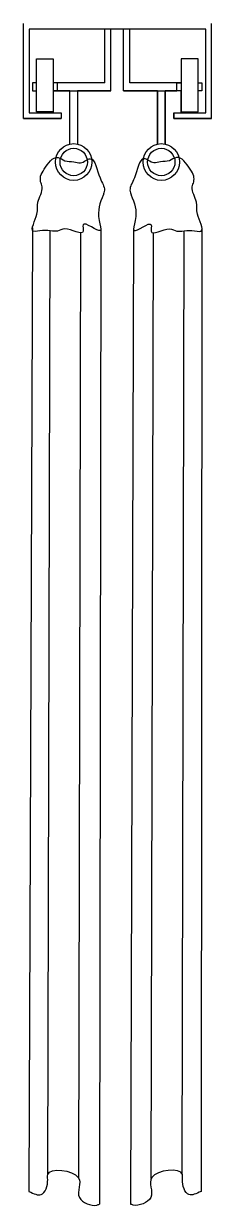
# Model space of a CAD drawing. Header units: millimetres. Extents: x -75 to 75, y -938 to 4.
import ezdxf

# ---------------------------------------------------------------- set-up
doc = ezdxf.new("R2010")
doc.units = ezdxf.units.MM

msp = doc.modelspace()

# ---------------------------------------------------------------- linework, layer by layer
at = {"color": 0, "ltscale": 5, "extrusion": (0, 0, -1)}
for p, q in [((-75, -71.16), (-75, 4.44)), ((-38.05, -48.97), (-51.33, -48.97)), ((-51.33, -48.97), (-51.33, -66.72)), ((-38.05, -91.46), (-38.05, -48.97)), ((-31.95, -48.97), (-31.95, -91.46)), ((-5.24, -48.97), (-31.95, -48.97)), ((31.95, -48.97), (4.76, -48.97)), ((31.95, -91.46), (31.95, -48.97)), ((50.85, -48.97), (38.05, -48.97)), ((38.05, -48.97), (38.05, -91.46)), ((50.85, -66.72), (50.85, -48.97)), ((-45, -71.16), (-75, -71.16)), ((-51.33, -66.72), (-45, -66.72)), ((-45, -66.72), (-45, -71.16)), ((45, -71.16), (45, -66.72)), ((45, -66.72), (50.85, -66.72)), ((75, -71.16), (45, -71.16))]:
    msp.add_line(p, q, dxfattribs=at)
at = {"color": 0, "ltscale": 5}
for p, q in [((70.56, 0), (-70.56, 0)), ((-70.56, 0), (-70.56, -66.72)), ((70.56, -66.72), (70.56, 0)), ((75, -71.16), (75, 4.44)), ((-10.24, -42.57), (-10.24, 0)), ((-5.24, -48.97), (-5.24, 0)), ((4.76, -48.97), (4.76, 0)), ((9.76, -42.57), (9.76, 0)), ((-64.8, -65.79), (-64.8, -23.68)), ((-64.8, -23.68), (-51.33, -23.68)), ((-51.33, -23.68), (-51.33, -65.79)), ((64.32, -23.68), (50.85, -23.68)), ((50.85, -23.68), (50.85, -65.79)), ((64.32, -65.79), (64.32, -23.68)), ((-64.8, -42.57), (-67.83, -42.57)), ((-67.83, -42.57), (-67.83, -48.97)), ((-47.96, -42.57), (-51.33, -42.57)), ((-47.96, -48.97), (-47.96, -42.57)), ((-10.24, -42.57), (-47.96, -42.57)), ((50.85, -42.57), (9.76, -42.57)), ((47.48, -48.97), (47.48, -42.57)), ((47.48, -42.57), (50.85, -42.57)), ((64.32, -42.57), (67.35, -42.57)), ((67.35, -42.57), (67.35, -48.97)), ((-67.83, -48.97), (-64.8, -48.97)), ((-51.33, -48.97), (-47.96, -48.97)), ((-47.96, -48.97), (-5.24, -48.97)), ((-38.05, -91.46), (-38.05, -48.97)), ((-31.95, -48.97), (-31.95, -91.46)), ((4.76, -48.97), (47.48, -48.97)), ((31.95, -48.97), (31.95, -91.46)), ((38.05, -91.46), (38.05, -48.97)), ((50.85, -48.97), (47.48, -48.97)), ((67.35, -48.97), (64.32, -48.97)), ((-51.33, -65.79), (-64.8, -65.79)), ((50.85, -65.79), (64.32, -65.79)), ((-75, -71.16), (-45, -71.16)), ((-70.56, -66.72), (-45, -66.72)), ((-45, -66.72), (-45, -71.16)), ((45, -66.72), (45, -71.16)), ((45, -66.72), (70.56, -66.72)), ((45, -71.16), (75, -71.16)), ((-67.96, -158.22), (-70.74, -925.84)), ((-13.39, -159.92), (-14.31, -935.83)), ((12.91, -159.92), (10.38, -935.83)), ((67.48, -158.22), (66.81, -925.84)), ((-55.52, -911.81), (-53.8, -160.61)), ((-30.78, -915.58), (-29.18, -162.22)), ((26.85, -915.58), (28.7, -162.22)), ((51.6, -911.81), (53.32, -160.61))]:
    msp.add_line(p, q, dxfattribs=at)
for centre, radius in [((-35, -105.77), 14.63), ((35, -105.77), 14.63), ((-35, -105.77), 10.92), ((35, -105.77), 10.92)]:
    msp.add_circle(centre, radius, dxfattribs=at)
for points, knots in [([(-11.4, -132.06), (-11.4, -132.06), (-11.4, -132.06), (-11.4, -132.06), (-9.26, -126.59), (-15.48, -118.25), (-18.26, -100.61), (-25.65, -104.68), (-29.69, -107.37), (-35.48, -104.94), (-41.78, -105.85), (-50.07, -98.79), (-57.34, -109.54), (-61.68, -116.32), (-61.71, -121.5), (-58.59, -128.16), (-64.99, -136.95), (-62.63, -147.78), (-72.08, -163.1), (-60.66, -160.17), (-54.64, -160.26), (-48.25, -161.83), (-40.2, -156.44), (-25.23, -166.9), (-29.72, -149.66), (-10.09, -166.56), (-17.38, -145.79), (-13.89, -138.44), (-11.4, -132.06)], [0, 0, 0, 0, 1.835278, 3.670556, 7.341111, 14.682223, 25.969426, 29.328329, 33.21309, 37.68712, 43.616958, 48.745894, 60.873923, 66.038543, 69.713647, 73.170756, 83.783763, 91.674972, 103.205928, 109.372101, 112.792567, 119.300362, 124.280225, 136.669425, 140.771132, 152.776603, 159.432608, 176.570694, 176.570694, 176.570694, 176.570694]), ([(10.92, -132.06), (10.92, -132.06), (10.92, -132.06), (10.92, -132.06), (8.78, -126.59), (15, -118.25), (17.77, -100.61), (25.17, -104.68), (29.21, -107.37), (35, -104.94), (41.3, -105.85), (49.59, -98.79), (56.86, -109.54), (61.2, -116.32), (61.23, -121.5), (58.1, -128.16), (64.5, -136.95), (62.14, -147.78), (71.6, -163.1), (60.17, -160.17), (54.16, -160.26), (47.76, -161.83), (39.72, -156.44), (24.75, -166.9), (29.23, -149.66), (9.61, -166.56), (16.89, -145.79), (13.41, -138.44), (10.92, -132.06)], [0, 0, 0, 0, 1.835278, 3.670556, 7.341111, 14.682223, 25.969426, 29.328329, 33.21309, 37.68712, 43.616958, 48.745894, 60.873923, 66.038543, 69.713647, 73.170756, 83.783763, 91.674972, 103.205928, 109.372101, 112.792567, 119.300362, 124.280225, 136.669425, 140.771132, 152.776603, 159.432608, 176.570694, 176.570694, 176.570694, 176.570694]), ([(-70.74, -925.84), (-66.64, -927.56), (-59.15, -931.56), (-54.98, -919.29), (-57.41, -906.05), (-21.71, -910.35), (-36.97, -931.35), (-19.66, -938.2), (-14.95, -936.22), (-14.31, -935.83)], [51.80162, 51.80162, 51.80162, 51.80162, 59.441754, 69.830235, 72.869672, 89.999661, 102.77987, 113.66008, 115.571995, 115.571995, 115.571995, 115.571995]), ([(66.81, -925.84), (62.72, -927.56), (55.23, -931.56), (51.06, -919.29), (53.48, -906.05), (17.79, -910.35), (33.04, -931.35), (15.74, -938.2), (11.03, -936.22), (10.38, -935.83)], [51.80162, 51.80162, 51.80162, 51.80162, 59.441754, 69.830235, 72.869672, 89.999661, 102.77987, 113.66008, 115.571995, 115.571995, 115.571995, 115.571995])]:
    msp.add_open_spline(points, degree=3, knots=knots, dxfattribs=at)

doc.saveas('drawing.dxf')
